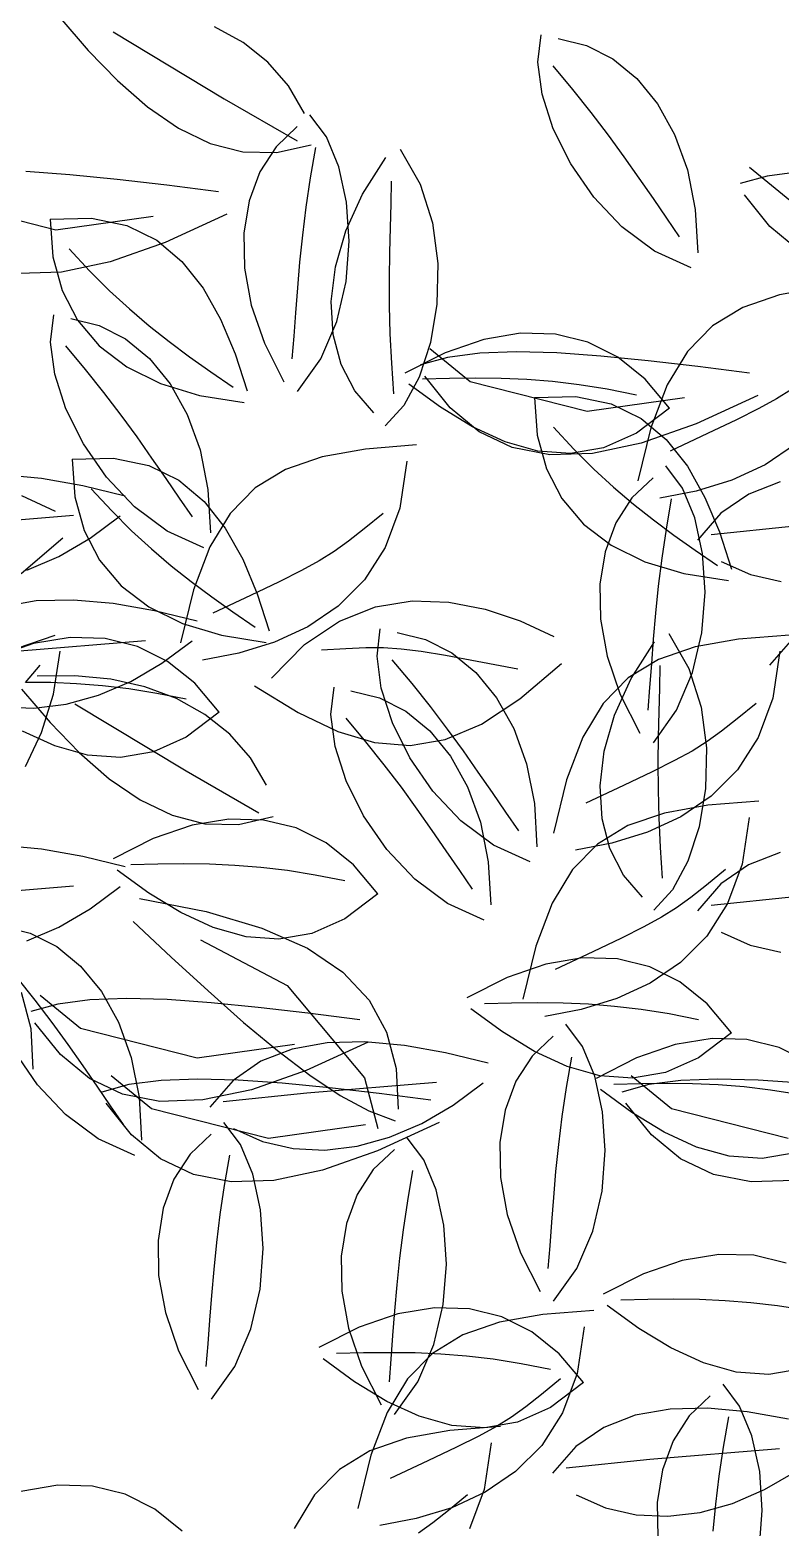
# Model space of a CAD drawing. Header units: millimetres. Extents: x 284148 to 331264, y 78716 to 101523.
# Drawn here: x 316208.5 to 316398.7, y 85435.3 to 85815.1 of the extents above; entities that cross this region are included whole.
import ezdxf

# ---------------------------------------------------------------- set-up
doc = ezdxf.new("R2010")
doc.units = ezdxf.units.MM

# ---------------------------------------------------------------- blocks, each defined once
blk = doc.blocks.new('A$C4D901EEA')
for p, q in [((499.2, 1201.21), (506.38, 1192.79)), ((512.7, 1197.54), (540.89, 1180.51)), ((545.66, 1194.84), (538.43, 1198.83)), ((620.41, 1189.81), (621.2, 1196.78)), ((506.38, 1192.79), (513.78, 1185.15)), ((551.96, 1189.84), (545.66, 1194.84)), ((625.5, 1195.82), (632.7, 1194.09)), ((632.7, 1194.09), (639.41, 1190.67)), ((557.21, 1183.84), (551.96, 1189.84)), ((621.49, 1181.69), (620.41, 1189.81)), ((624.18, 1188.88), (629.2, 1182.92)), ((639.41, 1190.67), (645.47, 1185.67)), ((513.78, 1185.15), (521.41, 1178.51)), ((645.47, 1185.67), (650.74, 1179.23)), ((561.26, 1176.85), (557.21, 1183.84)), ((624.31, 1172.95), (621.49, 1181.69)), ((629.2, 1182.92), (633.86, 1177.07)), ((521.41, 1178.51), (529.25, 1173.12)), ((540.89, 1180.51), (559.37, 1169.86)), ((650.74, 1179.23), (655.07, 1171.47)), ((566.79, 1170.85), (562.6, 1176.48)), ((633.86, 1177.07), (638.19, 1171.35)), ((529.25, 1173.12), (537.32, 1169.23)), ((559.36, 1173.49), (554.01, 1168.38)), ((569.93, 1163.29), (566.79, 1170.85)), ((628.71, 1164.08), (624.31, 1172.95)), ((638.19, 1171.35), (642.23, 1165.79)), ((655.07, 1171.47), (658.31, 1162.51)), ((537.32, 1169.23), (545.62, 1167.07)), ((545.62, 1167.07), (554.15, 1166.88)), ((554.01, 1168.38), (549.93, 1162.05)), ((554.15, 1166.88), (562.92, 1168.9)), ((563.99, 1168.15), (562.65, 1160.47)), ((585.51, 1167.76), (590.55, 1158.9)), ((571.89, 1154.31), (569.93, 1163.29)), ((575.94, 1156.37), (581.87, 1165.63)), ((634.54, 1155.61), (628.71, 1164.08)), ((642.23, 1165.79), (646.01, 1160.41)), ((658.31, 1162.51), (660.31, 1152.48)), ((684.31, 1154.76), (674.07, 1163.14)), ((501.75, 1161.28), (490.57, 1162.06)), ((513.7, 1160.1), (501.75, 1161.28)), ((526.29, 1158.62), (513.7, 1160.1)), ((539.42, 1156.94), (526.29, 1158.62)), ((549.93, 1162.05), (547.2, 1154.68)), ((562.65, 1160.47), (561.56, 1153.08)), ((583.17, 1153.88), (583.29, 1159.62)), ((590.55, 1158.9), (593.65, 1149.06)), ((646.01, 1160.41), (649.59, 1155.22)), ((678.56, 1160.91), (671.69, 1159.02)), ((686.69, 1161.98), (678.56, 1160.91)), ((498.22, 1147.22), (468.62, 1154.76)), ((571.69, 1147.07), (575.94, 1156.37)), ((641.67, 1148.03), (634.54, 1155.61)), ((649.59, 1155.22), (652.99, 1150.26)), ((679.22, 1148.12), (672.75, 1156.2)), ((541.54, 1151.3), (525.87, 1144.06)), ((547.2, 1154.68), (545.88, 1146.46)), ((561.56, 1153.08), (560.69, 1145.96)), ((572.54, 1144.43), (571.89, 1154.31)), ((583.02, 1147.86), (583.17, 1153.88)), ((660.31, 1152.48), (660.92, 1141.5)), ((496.74, 1150), (507.2, 1150.26)), ((496.74, 1150), (497.43, 1140.45)), ((522.88, 1150.71), (498.22, 1147.22)), ((507.2, 1150.26), (516.15, 1148.39)), ((516.15, 1148.39), (523.76, 1144.65)), ((582.89, 1141.57), (583.02, 1147.86)), ((593.65, 1149.06), (595, 1138.75)), ((649.95, 1141.87), (641.67, 1148.03)), ((652.99, 1150.26), (656.25, 1145.54)), ((686.56, 1142.07), (679.22, 1148.12)), ((525.87, 1144.06), (511.95, 1139.18)), ((523.76, 1144.65), (530.17, 1139.28)), ((545.88, 1146.46), (546.04, 1137.58)), ((560.69, 1145.96), (559.99, 1139.12)), ((569.07, 1137.91), (571.69, 1147.07)), ((571.75, 1134.17), (572.54, 1144.43)), ((497.43, 1140.45), (499.76, 1131.88)), ((501.55, 1142.45), (506.74, 1136.87)), ((582.8, 1134.99), (582.89, 1141.57)), ((659.23, 1137.64), (649.95, 1141.87)), ((499.63, 1136.59), (488.78, 1136.25)), ((511.95, 1139.18), (499.63, 1136.59)), ((506.74, 1136.87), (511.81, 1131.82)), ((530.17, 1139.28), (535.52, 1132.53)), ((546.04, 1137.58), (547.74, 1128.2)), ((559.99, 1139.12), (559.42, 1132.56)), ((568.03, 1129.08), (569.07, 1137.91)), ((595, 1138.75), (594.77, 1128.46)), ((535.52, 1132.53), (539.97, 1124.64)), ((559.42, 1132.56), (558.93, 1126.28)), ((569.39, 1124.04), (571.75, 1134.17)), ((582.82, 1128.11), (582.8, 1134.99)), ((692.62, 1132.79), (681.63, 1130.82)), ((499.76, 1131.88), (503.69, 1124.34)), ((511.81, 1131.82), (516.82, 1127.22)), ((547.74, 1128.2), (551.05, 1118.52)), ((568.53, 1120.77), (568.03, 1129.08)), ((582.98, 1120.94), (582.82, 1128.11)), ((594.77, 1128.46), (593.14, 1118.69)), ((681.63, 1130.82), (672.38, 1127.62)), ((496.86, 1118.77), (497.66, 1125.74)), ((501.95, 1124.78), (509.16, 1123.05)), ((503.69, 1124.34), (509.19, 1117.88)), ((516.82, 1127.22), (521.83, 1122.96)), ((539.97, 1124.64), (543.65, 1115.86)), ((558.93, 1126.28), (558.49, 1120.28)), ((672.38, 1127.62), (664.67, 1122.93)), ((509.16, 1123.05), (515.86, 1119.63)), ((521.83, 1122.96), (526.9, 1118.94)), ((565.33, 1114.56), (569.39, 1124.04)), ((570.52, 1113.17), (568.53, 1120.77)), ((583.33, 1113.48), (582.98, 1120.94)), ((616.02, 1121.05), (606.67, 1119.49)), ((624.84, 1120.82), (616.02, 1121.05)), ((633.08, 1118.79), (624.84, 1120.82)), ((664.67, 1122.93), (658.34, 1116.46)), ((497.95, 1110.65), (496.86, 1118.77)), ((500.64, 1117.84), (505.66, 1111.88)), ((509.19, 1117.88), (516.2, 1112.52)), ((515.86, 1119.63), (521.92, 1114.63)), ((526.9, 1118.94), (532.11, 1115.08)), ((551.05, 1118.52), (556.03, 1108.72)), ((558.49, 1120.28), (558.04, 1114.56)), ((593.14, 1118.69), (590.3, 1109.95)), ((603.27, 1108.76), (593.03, 1117.14)), ((606.67, 1119.49), (596.87, 1116.12)), ((640.69, 1114.98), (633.08, 1118.79)), ((521.92, 1114.63), (527.19, 1108.19)), ((532.11, 1115.08), (537.51, 1111.26)), ((543.65, 1115.86), (546.72, 1106.43)), ((559.43, 1106.24), (565.33, 1114.56)), ((573.95, 1106.47), (570.52, 1113.17)), ((583.91, 1105.7), (583.33, 1113.48)), ((596.87, 1116.12), (586.66, 1110.94)), ((597.52, 1114.91), (590.65, 1113.02)), ((605.66, 1115.98), (597.52, 1114.91)), ((614.93, 1116.32), (605.66, 1115.98)), ((625.21, 1116.06), (614.93, 1116.32)), ((636.39, 1115.28), (625.21, 1116.06)), ((648.34, 1114.1), (636.39, 1115.28)), ((647.59, 1109.41), (640.69, 1114.98)), ((660.94, 1112.62), (648.34, 1114.1)), ((658.34, 1116.46), (653.19, 1107.93)), ((500.76, 1101.91), (497.95, 1110.65)), ((505.66, 1111.88), (510.31, 1106.03)), ((516.2, 1112.52), (524.69, 1108.31)), ((537.51, 1111.26), (543.16, 1107.4)), ((590.3, 1109.95), (586.43, 1102.74)), ((598.01, 1109.59), (591.16, 1109.42)), ((598.18, 1102.12), (591.71, 1110.2)), ((604.62, 1109.66), (598.01, 1109.59)), ((611.11, 1109.58), (604.62, 1109.66)), ((617.57, 1109.3), (611.11, 1109.58)), ((624.13, 1108.78), (617.57, 1109.3)), ((653.75, 1102.06), (647.59, 1109.41)), ((674.07, 1110.94), (660.94, 1112.62)), ((510.31, 1106.03), (514.64, 1100.31)), ((524.69, 1108.31), (534.61, 1105.3)), ((527.19, 1108.19), (531.52, 1100.43)), ((578.78, 1100.85), (573.95, 1106.47)), ((595.73, 1102.27), (587.72, 1108.12)), ((632.87, 1101.22), (603.27, 1108.76)), ((630.88, 1107.98), (624.13, 1108.78)), ((637.94, 1106.86), (630.88, 1107.98)), ((645.42, 1105.37), (637.94, 1106.86)), ((653.19, 1107.93), (649.06, 1097.07)), ((684.7, 1106.78), (680.9, 1104.4)), ((505.16, 1093.04), (500.76, 1101.91)), ((534.61, 1105.3), (545.93, 1103.52)), ((586.43, 1102.74), (581.7, 1097.56)), ((603.85, 1097.31), (595.73, 1102.27)), ((605.52, 1096.07), (598.18, 1102.12)), ((619.53, 1104.78), (629.98, 1105.03)), ((619.53, 1104.78), (620.21, 1095.22)), ((629.98, 1105.03), (638.94, 1103.17)), ((657.53, 1104.71), (632.87, 1101.22)), ((638.94, 1103.17), (646.55, 1099.43)), ((653.75, 1102.06), (645.42, 1095.73)), ((676.19, 1105.3), (660.52, 1098.06)), ((676.43, 1101.94), (670.78, 1099.11)), ((680.9, 1104.4), (676.43, 1101.94)), ((514.64, 1100.31), (518.68, 1094.75)), ((531.52, 1100.43), (534.76, 1091.47)), ((646.55, 1099.43), (652.96, 1094.06)), ((660.52, 1098.06), (646.6, 1093.18)), ((670.78, 1099.11), (663.44, 1095.62)), ((518.68, 1094.75), (522.47, 1089.37)), ((612.08, 1093.52), (603.85, 1097.31)), ((613.89, 1092.09), (605.52, 1096.07)), ((620.21, 1095.22), (622.55, 1086.66)), ((624.34, 1097.22), (629.53, 1091.64)), ((645.42, 1095.73), (637.06, 1092)), ((649.06, 1097.07), (645.76, 1083.58)), ((652.96, 1094.06), (658.31, 1087.31)), ((663.44, 1095.62), (653.92, 1091.17)), ((511, 1084.57), (505.16, 1093.04)), ((534.76, 1091.47), (536.76, 1081.44)), ((576.69, 1091.68), (565.7, 1089.71)), ((589.59, 1092.71), (576.69, 1091.68)), ((620.37, 1091.18), (612.08, 1093.52)), ((623.43, 1090.25), (613.89, 1092.09)), ((628.7, 1090.58), (620.37, 1091.18)), ((634.28, 1090.59), (623.43, 1090.25)), ((637.06, 1092), (628.7, 1090.58)), ((629.53, 1091.64), (634.6, 1086.6)), ((646.6, 1093.18), (634.28, 1090.59)), ((685.72, 1092.92), (678.02, 1087.7)), ((502.33, 1089.12), (512.79, 1089.37)), ((502.33, 1089.12), (503.02, 1079.56)), ((512.79, 1089.37), (521.75, 1087.51)), ((521.75, 1087.51), (529.36, 1083.77)), ((522.47, 1089.37), (526.04, 1084.18)), ((556.44, 1086.52), (548.73, 1081.83)), ((565.7, 1089.71), (556.44, 1086.52)), ((587.21, 1088.59), (585.41, 1076.72)), ((622.55, 1086.66), (626.48, 1079.12)), ((634.6, 1086.6), (639.6, 1081.99)), ((657.02, 1081.75), (652.83, 1087.38)), ((658.31, 1087.31), (662.75, 1079.42)), ((678.02, 1087.7), (669.54, 1083.77)), ((494.56, 1084.2), (484.49, 1085.12)), ((505.03, 1082.34), (494.56, 1084.2)), ((518.13, 1076.99), (511, 1084.57)), ((526.04, 1084.18), (529.44, 1079.22)), ((529.36, 1083.77), (535.76, 1078.4)), ((649.6, 1084.39), (644.24, 1079.28)), ((669.54, 1083.77), (660.55, 1081)), ((681.84, 1083.32), (673.85, 1080.22)), ((489.48, 1079.9), (497.99, 1075.93)), ((503.02, 1079.56), (505.35, 1071)), ((515.78, 1079.72), (505.03, 1082.34)), ((507.15, 1081.56), (512.34, 1075.98)), ((529.44, 1079.22), (532.71, 1074.5)), ((536.76, 1081.44), (537.38, 1070.46)), ((548.73, 1081.83), (542.4, 1075.36)), ((626.48, 1079.12), (631.98, 1072.65)), ((639.6, 1081.99), (644.61, 1077.73)), ((644.24, 1079.28), (640.16, 1072.95)), ((660.55, 1081), (651.33, 1079.24)), ((654.22, 1079.06), (652.88, 1071.38)), ((660.16, 1074.19), (657.02, 1081.75)), ((662.75, 1079.42), (666.44, 1070.64)), ((673.85, 1080.22), (666.82, 1075.37)), ((512.34, 1075.98), (517.4, 1070.93)), ((526.41, 1070.83), (518.13, 1076.99)), ((535.76, 1078.4), (541.11, 1071.64)), ((542.4, 1075.36), (537.26, 1066.83)), ((581.17, 1075.36), (576.36, 1071.42)), ((585.41, 1076.72), (581.72, 1066.74)), ((644.61, 1077.73), (649.69, 1073.72)), ((666.82, 1075.37), (660.9, 1068.6)), ((502.69, 1074.79), (469.87, 1072.09)), ((506.9, 1069.06), (514.52, 1074.73)), ((541.11, 1071.64), (545.56, 1063.76)), ((576.36, 1071.42), (572.39, 1068.29)), ((631.98, 1072.65), (638.99, 1067.29)), ((640.16, 1072.95), (637.43, 1065.59)), ((649.69, 1073.72), (654.9, 1069.85)), ((652.88, 1071.38), (651.79, 1063.98)), ((662.12, 1065.22), (660.16, 1074.19)), ((685.56, 1072.09), (664.35, 1069.9)), ((489.38, 1060.14), (499.96, 1069.14)), ((498.96, 1064.44), (506.9, 1069.06)), ((505.35, 1071), (509.29, 1063.46)), ((517.4, 1070.93), (522.41, 1066.33)), ((535.68, 1066.6), (526.41, 1070.83)), ((572.39, 1068.29), (568.76, 1065.68)), ((654.9, 1069.85), (660.3, 1066.04)), ((666.44, 1070.64), (669.51, 1061.21)), ((490.82, 1060.96), (498.96, 1064.44)), ((522.41, 1066.33), (527.42, 1062.07)), ((537.26, 1066.83), (533.12, 1055.96)), ((545.56, 1063.76), (549.24, 1054.97)), ((568.76, 1065.68), (564.96, 1063.29)), ((581.72, 1066.74), (576.42, 1058.48)), ((637.43, 1065.59), (636.11, 1057.37)), ((638.99, 1067.29), (647.48, 1063.09)), ((651.79, 1063.98), (650.92, 1056.86)), ((660.3, 1066.04), (665.95, 1062.17)), ((662.77, 1055.34), (662.12, 1065.22)), ((509.29, 1063.46), (514.78, 1056.99)), ((527.42, 1062.07), (532.5, 1058.06)), ((560.49, 1060.84), (554.84, 1058.01)), ((564.96, 1063.29), (560.49, 1060.84)), ((647.48, 1063.09), (657.4, 1060.08)), ((657.4, 1060.08), (668.72, 1058.3)), ((666.9, 1063.13), (674.28, 1059.83)), ((674.28, 1059.83), (682.05, 1058.04)), ((514.78, 1056.99), (521.8, 1051.63)), ((533.12, 1055.96), (529.82, 1042.48)), ((532.5, 1058.06), (537.7, 1054.19)), ((554.84, 1058.01), (547.51, 1054.52)), ((576.42, 1058.48), (569.78, 1051.82)), ((636.11, 1057.37), (636.27, 1048.48)), ((650.92, 1056.86), (650.22, 1050.03)), ((493.18, 1053.15), (484.36, 1051.58)), ((502.69, 1053.38), (493.18, 1053.15)), ((512.76, 1052.46), (502.69, 1053.38)), ((523.24, 1050.6), (512.76, 1052.46)), ((537.7, 1054.19), (543.1, 1050.38)), ((547.51, 1054.52), (537.98, 1050.06)), ((549.24, 1054.97), (552.31, 1045.55)), ((579.24, 1051.61), (588.52, 1053.13)), ((588.52, 1053.13), (597.82, 1052.86)), ((597.82, 1052.86), (606.99, 1051.07)), ((661.98, 1045.08), (662.77, 1055.34)), ((521.8, 1051.63), (530.28, 1047.43)), ((533.99, 1047.98), (523.24, 1050.6)), ((543.1, 1050.38), (548.76, 1046.51)), ((569.78, 1051.82), (562.08, 1046.59)), ((570.11, 1048.03), (579.24, 1051.61)), ((606.99, 1051.07), (615.9, 1048.06)), ((636.27, 1048.48), (637.97, 1039.11)), ((650.22, 1050.03), (649.65, 1043.47)), ((530.28, 1047.43), (540.21, 1044.42)), ((562.08, 1046.59), (553.6, 1042.67)), ((561.27, 1042.09), (570.11, 1048.03)), ((579.61, 1039.1), (580.4, 1046.07)), ((584.7, 1045.11), (591.9, 1043.38)), ((615.9, 1048.06), (624.41, 1044.09)), ((653.63, 1044.9), (658.67, 1036.03)), ((659.62, 1034.95), (661.98, 1045.08)), ((492.52, 1042.32), (482.71, 1038.95)), ((520.89, 1043.05), (488.07, 1040.35)), ((497.96, 1044.4), (488.31, 1041.1)), ((501.86, 1043.88), (492.52, 1042.32)), ((510.69, 1043.65), (501.86, 1043.88)), ((518.93, 1041.62), (510.69, 1043.65)), ((526.53, 1037.82), (518.93, 1041.62)), ((525.1, 1037.32), (532.72, 1042.99)), ((540.21, 1044.42), (551.52, 1042.64)), ((553.6, 1042.67), (544.61, 1039.9)), ((552.86, 1033.52), (561.27, 1042.09)), ((565.5, 1040.71), (571.71, 1041.09)), ((571.71, 1041.09), (576.76, 1041.31)), ((576.76, 1041.31), (581.23, 1041.3)), ((581.23, 1041.3), (585.7, 1041.01)), ((585.7, 1041.01), (590.77, 1040.38)), ((591.9, 1043.38), (598.61, 1039.96)), ((644.07, 1033.5), (650, 1042.76)), ((649.65, 1043.47), (649.16, 1037.19)), ((660.26, 1041.49), (651, 1038.3)), ((671.25, 1043.46), (660.26, 1041.49)), ((684.15, 1044.49), (671.25, 1043.46)), ((685.02, 1043.63), (679.1, 1036.86)), ((497.56, 1029.53), (499.26, 1040.39)), ((517.17, 1032.7), (525.1, 1037.32)), ((533.44, 1032.24), (526.53, 1037.82)), ((544.61, 1039.9), (535.39, 1038.13)), ((580.69, 1030.98), (579.61, 1039.1)), ((583.38, 1038.17), (588.4, 1032.21)), ((590.77, 1040.38), (597, 1039.36)), ((597, 1039.36), (604.99, 1037.9)), ((598.61, 1039.96), (604.67, 1034.96)), ((604.99, 1037.9), (615.33, 1035.93)), ((615.81, 1028.3), (626.38, 1037.3)), ((637.97, 1039.11), (641.28, 1029.43)), ((651, 1038.3), (643.29, 1033.61)), ((649.16, 1037.19), (648.72, 1031.19)), ((681.77, 1040.37), (679.97, 1028.51)), ((490.5, 1032.46), (494.21, 1036.83)), ((502.97, 1034.17), (493.47, 1034.03)), ((512.11, 1033.27), (502.97, 1034.17)), ((520.75, 1031.32), (512.11, 1033.27)), ((604.67, 1034.96), (609.94, 1028.52)), ((643.29, 1033.61), (636.96, 1027.14)), ((639.81, 1024.2), (644.07, 1033.5)), ((651.3, 1031.01), (651.42, 1036.75)), ((655.56, 1025.46), (659.62, 1034.95)), ((658.67, 1036.03), (661.77, 1026.19)), ((489.52, 1030.73), (496.71, 1022.31)), ((496.95, 1032.41), (490.47, 1032.49)), ((494.58, 1019.74), (497.56, 1029.53)), ((503.42, 1032.13), (496.95, 1032.41)), ((509.98, 1031.61), (503.42, 1032.13)), ((509.02, 1029.22), (517.17, 1032.7)), ((516.73, 1030.81), (509.98, 1031.61)), ((523.79, 1029.69), (516.73, 1030.81)), ((528.75, 1028.35), (520.75, 1031.32)), ((531.26, 1028.2), (523.79, 1029.69)), ((539.59, 1024.89), (533.44, 1032.24)), ((548.52, 1031.58), (559.58, 1024.86)), ((567.92, 1024.32), (568.72, 1031.29)), ((573.01, 1030.33), (580.21, 1028.6)), ((583.51, 1022.24), (580.69, 1030.98)), ((588.4, 1032.21), (593.06, 1026.36)), ((641.28, 1029.43), (646.26, 1019.63)), ((648.72, 1031.19), (648.27, 1025.47)), ((651.14, 1025), (651.3, 1031.01)), ((484.56, 1026.3), (492.6, 1025.94)), ((492.6, 1025.94), (500.79, 1026.94)), ((500.79, 1026.94), (509.02, 1029.22)), ((503.03, 1027.06), (531.22, 1010.03)), ((535.98, 1024.36), (528.75, 1028.35)), ((580.21, 1028.6), (586.92, 1025.18)), ((593.06, 1026.36), (597.39, 1020.64)), ((606.09, 1021.92), (615.81, 1028.3)), ((609.94, 1028.52), (614.27, 1020.76)), ((636.96, 1027.14), (631.82, 1018.61)), ((661.77, 1026.19), (663.12, 1015.88)), ((675.73, 1027.14), (670.92, 1023.2)), ((679.97, 1028.51), (676.28, 1018.52)), ((496.71, 1022.31), (504.11, 1014.67)), ((539.59, 1024.89), (531.26, 1018.56)), ((542.29, 1019.37), (535.98, 1024.36)), ((559.58, 1024.86), (569.64, 1020.02)), ((569, 1016.2), (567.92, 1024.32)), ((571.69, 1023.39), (576.71, 1017.43)), ((587.91, 1013.37), (583.51, 1022.24)), ((586.92, 1025.18), (592.98, 1020.18)), ((596.93, 1018.01), (606.09, 1021.92)), ((637.19, 1015.04), (639.81, 1024.2)), ((649.67, 1017.14), (655.56, 1025.46)), ((651.01, 1018.7), (651.14, 1025)), ((670.92, 1023.2), (666.95, 1020.07)), ((497.92, 1016.35), (489.7, 1020.14)), ((490.47, 1011.15), (494.58, 1019.74)), ((531.26, 1018.56), (522.91, 1014.83)), ((547.54, 1013.36), (542.29, 1019.37)), ((569.64, 1020.02), (579.01, 1017.19)), ((588.01, 1016.48), (596.93, 1018.01)), ((592.98, 1020.18), (598.25, 1013.74)), ((597.39, 1020.64), (601.43, 1015.08)), ((614.27, 1020.76), (617.51, 1011.8)), ((631.82, 1018.61), (627.68, 1007.74)), ((650.93, 1012.12), (651.01, 1018.7)), ((666.95, 1020.07), (663.32, 1017.46)), ((676.28, 1018.52), (670.98, 1010.26)), ((506.21, 1014.01), (497.92, 1016.35)), ((504.11, 1014.67), (511.73, 1008.03)), ((522.91, 1014.83), (514.55, 1013.41)), ((571.82, 1007.46), (569, 1016.2)), ((576.71, 1017.43), (581.37, 1011.58)), ((579.01, 1017.19), (588.01, 1016.48)), ((601.43, 1015.08), (605.21, 1009.7)), ((636.16, 1006.21), (637.19, 1015.04)), ((659.52, 1015.07), (655.05, 1012.62)), ((663.32, 1017.46), (659.52, 1015.07)), ((663.12, 1015.88), (662.89, 1005.59)), ((514.55, 1013.41), (506.21, 1014.01)), ((551.59, 1006.37), (547.54, 1013.36)), ((581.37, 1011.58), (585.7, 1005.86)), ((593.74, 1004.9), (587.91, 1013.37)), ((598.25, 1013.74), (602.58, 1005.97)), ((617.51, 1011.8), (619.51, 1001.77)), ((655.05, 1012.62), (649.4, 1009.79)), ((650.94, 1005.25), (650.93, 1012.12)), ((511.73, 1008.03), (519.58, 1002.65)), ((531.22, 1010.03), (549.69, 999.39)), ((576.22, 998.59), (571.82, 1007.46)), ((605.21, 1009.7), (608.79, 1004.51)), ((627.68, 1007.74), (624.38, 994.26)), ((649.4, 1009.79), (642.07, 1006.3)), ((670.98, 1010.26), (664.34, 1003.6)), ((585.7, 1005.86), (589.74, 1000.3)), ((600.88, 997.32), (593.74, 1004.9)), ((602.58, 1005.97), (605.82, 997.01)), ((608.79, 1004.51), (612.19, 999.55)), ((642.07, 1006.3), (632.54, 1001.85)), ((636.66, 997.9), (636.16, 1006.21)), ((651.11, 998.08), (650.94, 1005.25)), ((664.34, 1003.6), (656.64, 998.38)), ((662.89, 1005.59), (661.26, 995.83)), ((519.58, 1002.65), (527.65, 998.75)), ((589.74, 1000.3), (593.53, 994.92)), ((612.19, 999.55), (615.45, 994.83)), ((619.51, 1001.77), (620.12, 990.79)), ((652.48, 999.32), (643.23, 996.13)), ((663.47, 1001.29), (652.48, 999.32)), ((676.38, 1002.32), (663.47, 1001.29)), ((532.71, 996.24), (522.9, 992.87)), ((527.65, 998.75), (535.95, 996.59)), ((542.05, 997.8), (532.71, 996.24)), ((535.95, 996.59), (544.48, 996.4)), ((550.87, 997.56), (542.05, 997.8)), ((544.48, 996.4), (553.25, 998.42)), ((559.11, 995.54), (550.87, 997.56)), ((566.72, 991.73), (559.11, 995.54)), ((582.06, 990.11), (576.22, 998.59)), ((609.15, 991.16), (600.88, 997.32)), ((605.82, 997.01), (607.82, 986.98)), ((643.23, 996.13), (635.52, 991.44)), ((638.64, 990.3), (636.66, 997.9)), ((656.64, 998.38), (648.16, 994.45)), ((651.46, 990.61), (651.11, 998.08)), ((661.26, 995.83), (658.42, 987.09)), ((673.99, 998.2), (672.19, 986.33)), ((522.9, 992.87), (512.69, 987.69)), ((573.63, 986.15), (566.72, 991.73)), ((593.53, 994.92), (597.1, 989.73)), ((635.52, 991.44), (629.19, 984.97)), ((639.17, 991.68), (629.95, 989.91)), ((648.16, 994.45), (639.17, 991.68)), ((494.52, 990.16), (484.46, 991.08)), ((505, 988.3), (494.52, 990.16)), ((515.75, 985.69), (505, 988.3)), ((589.19, 982.54), (582.06, 990.11)), ((597.1, 989.73), (600.5, 984.77)), ((618.43, 986.93), (609.15, 991.16)), ((642.07, 983.6), (638.64, 990.3)), ((652.03, 982.84), (651.46, 990.61)), ((681.81, 989.28), (673.81, 986.18)), ((521.76, 979.02), (513.75, 984.87)), ((524.04, 986.34), (517.2, 986.16)), ((530.65, 986.41), (524.04, 986.34)), ((537.14, 986.33), (530.65, 986.41)), ((543.6, 986.05), (537.14, 986.33)), ((550.16, 985.53), (543.6, 986.05)), ((556.91, 984.73), (550.16, 985.53)), ((563.97, 983.6), (556.91, 984.73)), ((579.78, 978.81), (573.63, 986.15)), ((600.5, 984.77), (603.76, 980.05)), ((607.82, 986.98), (608.43, 976.01)), ((629.19, 984.97), (624.04, 976.44)), ((658.42, 987.09), (654.55, 979.88)), ((667.96, 984.97), (663.15, 981.02)), ((673.81, 986.18), (666.79, 981.34)), ((672.19, 986.33), (668.5, 976.34)), ((502.65, 980.75), (469.83, 978.05)), ((506.87, 975.02), (514.48, 980.7)), ((571.45, 982.12), (563.97, 983.6)), ((597.46, 976.38), (589.19, 982.54)), ((646.9, 977.98), (642.07, 983.6)), ((663.15, 981.02), (659.18, 977.89)), ((666.79, 981.34), (660.86, 974.56)), ((519.36, 977.63), (536.3, 974.32)), ((529.89, 974.06), (521.76, 979.02)), ((579.78, 978.81), (571.45, 972.48)), ((606.74, 972.15), (597.46, 976.38)), ((624.04, 976.44), (619.91, 965.57)), ((654.55, 979.88), (649.82, 974.69)), ((659.18, 977.89), (655.55, 975.28)), ((668.5, 976.34), (663.2, 968.09)), ((685.52, 978.05), (664.31, 975.86)), ((498.93, 970.41), (506.87, 975.02)), ((538.11, 970.27), (529.89, 974.06)), ((536.3, 974.32), (550.45, 970.12)), ((571.45, 972.48), (563.1, 968.75)), ((651.75, 972.9), (647.28, 970.44)), ((655.55, 975.28), (651.75, 972.9)), ((484.49, 970.62), (491.69, 968.89)), ((490.79, 966.92), (498.93, 970.41)), ((491.69, 968.89), (498.4, 965.47)), ((517.78, 971.81), (527.44, 962.77)), ((546.4, 967.93), (538.11, 970.27)), ((550.45, 970.12), (561.95, 965.01)), ((563.1, 968.75), (554.74, 967.32)), ((647.28, 970.44), (641.63, 967.62)), ((666.86, 969.09), (674.24, 965.79)), ((498.4, 965.47), (504.46, 960.47)), ((534.84, 967.18), (556.87, 955.57)), ((554.74, 967.32), (546.4, 967.93)), ((561.95, 965.01), (570.95, 958.93)), ((619.91, 965.57), (616.6, 952.08)), ((641.63, 967.62), (634.29, 964.12)), ((663.2, 968.09), (656.57, 961.42)), ((674.24, 965.79), (682.01, 964)), ((527.44, 962.77), (536.78, 954.19)), ((622.38, 961), (612.57, 957.63)), ((631.72, 962.56), (622.38, 961)), ((634.29, 964.12), (624.76, 959.67)), ((640.54, 962.33), (631.72, 962.56)), ((648.78, 960.3), (640.54, 962.33)), ((656.57, 961.42), (648.87, 956.2)), ((488.19, 957.72), (492.85, 951.87)), ((504.46, 960.47), (509.73, 954.03)), ((570.95, 958.93), (577.6, 951.85)), ((612.57, 957.63), (602.36, 952.45)), ((656.39, 956.5), (648.78, 960.3)), ((489.42, 953.89), (491.83, 944.68)), ((509.73, 954.03), (514.06, 946.26)), ((536.78, 954.19), (545.78, 946.23)), ((556.87, 955.57), (576.45, 932.13)), ((648.87, 956.2), (640.39, 952.28)), ((663.3, 950.92), (656.39, 956.5)), ((498.69, 950.84), (491.81, 948.95)), ((492.85, 951.87), (497.18, 946.15)), ((504.44, 944.69), (494.19, 953.07)), ((506.82, 951.91), (498.69, 950.84)), ((516.09, 952.26), (506.82, 951.91)), ((526.38, 951.99), (516.09, 952.26)), ((537.56, 951.21), (526.38, 951.99)), ((549.51, 950.03), (537.56, 951.21)), ((562.11, 948.55), (549.51, 950.03)), ((577.6, 951.85), (582.05, 943.73)), ((611.43, 943.78), (603.42, 949.63)), ((613.71, 951.11), (606.87, 950.93)), ((620.32, 951.17), (613.71, 951.11)), ((626.81, 951.09), (620.32, 951.17)), ((633.27, 950.81), (626.81, 951.09)), ((640.39, 952.28), (631.4, 949.5)), ((639.83, 950.29), (633.27, 950.81)), ((646.58, 949.49), (639.83, 950.29)), ((669.45, 943.57), (663.3, 950.92)), ((499.34, 938.06), (492.88, 946.13)), ((497.18, 946.15), (501.22, 940.59)), ((514.06, 946.26), (517.3, 937.3)), ((545.78, 946.23), (554.39, 939.06)), ((575.23, 946.87), (562.11, 948.55)), ((631.4, 949.5), (622.18, 947.74)), ((653.64, 948.37), (646.58, 949.49)), ((661.12, 946.88), (653.64, 948.37)), ((491.83, 944.68), (492.34, 934.35)), ((534.03, 937.15), (504.44, 944.69)), ((582.05, 943.73), (584.46, 934.52)), ((619.56, 938.82), (611.43, 943.78)), ((624.27, 942.74), (618.92, 937.63)), ((631.7, 940.1), (627.51, 945.73)), ((664.55, 942.13), (655.2, 940.57)), ((669.45, 943.57), (661.12, 937.24)), ((673.37, 941.89), (664.55, 942.13)), ((493.53, 930.4), (487.7, 938.88)), ((501.22, 940.59), (505.01, 935.21)), ((558.69, 940.64), (534.03, 937.15)), ((558.14, 939.46), (550.14, 936.36)), ((554.39, 939.06), (562.57, 932.82)), ((566.96, 941.03), (558.14, 939.46)), ((577.36, 941.23), (561.68, 934)), ((576.47, 941.26), (566.96, 941.03)), ((586.54, 940.34), (576.47, 941.26)), ((597.01, 938.48), (586.54, 940.34)), ((607.76, 935.86), (597.01, 938.48)), ((627.78, 935.03), (619.56, 938.82)), ((634.84, 932.54), (631.7, 940.1)), ((655.2, 940.57), (645.4, 937.2)), ((681.61, 939.87), (673.37, 941.89)), ((689.22, 936.06), (681.61, 939.87)), ((506.68, 932), (499.34, 938.06)), ((505.01, 935.21), (508.58, 930.02)), ((517.3, 937.3), (519.3, 927.27)), ((550.14, 936.36), (543.11, 931.51)), ((584.46, 934.52), (584.97, 924.19)), ((618.92, 937.63), (614.84, 931.3)), ((628.9, 937.4), (627.56, 929.72)), ((636.07, 932.69), (627.78, 935.03)), ((645.4, 937.2), (635.18, 932.02)), ((661.12, 937.24), (652.76, 933.51)), ((515.05, 928.03), (506.68, 932)), ((522.47, 924.28), (512.23, 932.67)), ((524.85, 931.5), (516.72, 930.44)), ((534.12, 931.85), (524.85, 931.5)), ((544.41, 931.58), (534.12, 931.85)), ((543.11, 931.51), (537.19, 924.74)), ((555.59, 930.81), (544.41, 931.58)), ((561.68, 934), (547.76, 929.11)), ((567.54, 929.62), (555.59, 930.81)), ((594.67, 930.93), (561.85, 928.23)), ((562.57, 932.82), (570.29, 927.67)), ((576.45, 932.13), (579.84, 919.33)), ((598.88, 925.2), (606.5, 930.88)), ((614.84, 931.3), (612.11, 923.93)), ((636.8, 923.56), (634.84, 932.54)), ((644.41, 932.09), (636.07, 932.69)), ((646.54, 930.67), (639.69, 930.49)), ((654.3, 924.28), (644.05, 932.67)), ((652.76, 933.51), (644.41, 932.09)), ((653.15, 930.74), (646.54, 930.67)), ((656.68, 931.5), (648.54, 930.44)), ((659.63, 930.66), (653.15, 930.74)), ((665.95, 931.85), (656.68, 931.5)), ((666.1, 930.38), (659.63, 930.66)), ((676.24, 931.58), (665.95, 931.85)), ((687.42, 930.81), (676.24, 931.58)), ((500.67, 922.83), (493.53, 930.4)), ((508.58, 930.02), (511.98, 925.06)), ((516.72, 930.44), (509.84, 928.55)), ((524.59, 926.18), (515.05, 928.03)), ((519.3, 927.27), (519.91, 916.3)), ((547.76, 929.11), (535.45, 926.53)), ((561.85, 928.23), (540.64, 926.04)), ((580.14, 928.14), (567.54, 929.62)), ((570.29, 927.67), (577.51, 923.77)), ((593.26, 926.47), (580.14, 928.14)), ((627.56, 929.72), (626.47, 922.32)), ((644.25, 923.35), (636.25, 929.2)), ((648.54, 930.44), (641.67, 928.55)), ((672.66, 929.86), (666.1, 930.38)), ((679.41, 929.06), (672.66, 929.86)), ((686.47, 927.93), (679.41, 929.06)), ((517.37, 917.65), (510.91, 925.73)), ((511.98, 925.06), (515.24, 920.34)), ((552.06, 916.74), (522.47, 924.28)), ((535.45, 926.53), (524.59, 926.18)), ((577.51, 923.77), (584.18, 921.28)), ((590.94, 920.59), (598.88, 925.2)), ((612.11, 923.93), (610.79, 915.71)), ((637.45, 913.68), (636.8, 923.56)), ((649.2, 917.65), (642.73, 925.73)), ((652.38, 918.39), (644.25, 923.35)), ((683.89, 916.74), (654.3, 924.28)), ((508.94, 916.67), (500.67, 922.83)), ((545, 915.23), (540.81, 920.86)), ((543.19, 919.27), (550.57, 915.97)), ((576.72, 920.23), (552.06, 916.74)), ((595.39, 920.82), (579.71, 913.59)), ((582.8, 917.1), (590.94, 920.59)), ((626.47, 922.32), (625.6, 915.21)), ((518.22, 912.44), (508.94, 916.67)), ((524.71, 911.6), (517.37, 917.65)), ((537.58, 917.87), (532.22, 912.76)), ((550.57, 915.97), (558.34, 914.18)), ((574.57, 914.82), (582.8, 917.1)), ((591.44, 911.33), (587.25, 916.96)), ((610.79, 915.71), (610.95, 906.83)), ((656.54, 911.6), (649.2, 917.65)), ((660.6, 914.6), (652.38, 918.39)), ((532.22, 912.76), (528.14, 906.43)), ((542.2, 912.53), (540.86, 904.86)), ((548.14, 907.67), (545, 915.23)), ((558.34, 914.18), (566.38, 913.82)), ((579.71, 913.59), (565.79, 908.71)), ((566.38, 913.82), (574.57, 914.82)), ((584.01, 913.97), (578.66, 908.86)), ((625.6, 915.21), (624.9, 908.37)), ((636.66, 903.42), (637.45, 913.68)), ((668.9, 912.26), (660.6, 914.6)), ((677.23, 911.65), (668.9, 912.26)), ((685.59, 913.08), (677.23, 911.65)), ((533.08, 907.62), (524.71, 911.6)), ((565.79, 908.71), (553.48, 906.12)), ((578.66, 908.86), (574.58, 902.53)), ((588.64, 908.63), (587.3, 900.95)), ((594.58, 903.77), (591.44, 911.33)), ((624.9, 908.37), (624.33, 901.81)), ((664.91, 907.62), (656.54, 911.6)), ((528.14, 906.43), (525.41, 899.06)), ((542.62, 905.78), (533.08, 907.62)), ((540.86, 904.86), (539.77, 897.46)), ((553.48, 906.12), (542.62, 905.78)), ((550.1, 898.69), (548.14, 907.67)), ((610.95, 906.83), (612.65, 897.45)), ((674.45, 905.78), (664.91, 907.62)), ((685.31, 906.12), (674.45, 905.78)), ((574.58, 902.53), (571.85, 895.16)), ((587.3, 900.95), (586.21, 893.56)), ((596.54, 894.79), (594.58, 903.77)), ((624.33, 901.81), (623.84, 895.53)), ((634.3, 893.29), (636.66, 903.42)), ((525.41, 899.06), (524.09, 890.85)), ((539.77, 897.46), (538.9, 890.34)), ((550.75, 888.82), (550.1, 898.69)), ((612.65, 897.45), (615.96, 887.77)), ((571.85, 895.16), (570.53, 886.94)), ((586.21, 893.56), (585.34, 886.44)), ((597.19, 884.91), (596.54, 894.79)), ((623.84, 895.53), (623.4, 889.53)), ((630.24, 883.81), (634.3, 893.29)), ((524.09, 890.85), (524.25, 881.96)), ((538.9, 890.34), (538.2, 883.5)), ((549.96, 878.56), (550.75, 888.82)), ((623.4, 889.53), (622.95, 883.81)), ((570.53, 886.94), (570.69, 878.06)), ((585.34, 886.44), (584.64, 879.6)), ((615.96, 887.77), (620.94, 877.97)), ((656.95, 885.8), (647.14, 882.43)), ((666.29, 887.36), (656.95, 885.8)), ((675.12, 887.13), (666.29, 887.36)), ((683.36, 885.1), (675.12, 887.13)), ((524.25, 881.96), (525.95, 872.58)), ((538.2, 883.5), (537.63, 876.95)), ((596.4, 874.65), (597.19, 884.91)), ((624.34, 875.49), (630.24, 883.81)), ((647.14, 882.43), (636.93, 877.25)), ((547.6, 868.43), (549.96, 878.56)), ((570.69, 878.06), (572.39, 868.68)), ((584.64, 879.6), (584.07, 873.04)), ((537.63, 876.95), (537.14, 870.67)), ((594.22, 873.81), (584.88, 872.25)), ((594.04, 864.52), (596.4, 874.65)), ((603.04, 873.57), (594.22, 873.81)), ((646, 868.59), (637.99, 874.43)), ((648.29, 875.91), (641.44, 875.73)), ((654.9, 875.98), (648.29, 875.91)), ((661.38, 875.89), (654.9, 875.98)), ((667.85, 875.61), (661.38, 875.89)), ((674.4, 875.09), (667.85, 875.61)), ((681.16, 874.29), (674.4, 875.09)), ((688.22, 873.17), (681.16, 874.29)), ((525.95, 872.58), (529.26, 862.91)), ((537.14, 870.67), (536.7, 864.67)), ((584.88, 872.25), (575.07, 868.88)), ((584.07, 873.04), (583.58, 866.76)), ((610.66, 870.13), (601.4, 866.94)), ((611.29, 871.55), (603.04, 873.57)), ((621.65, 872.1), (610.66, 870.13)), ((618.89, 867.74), (611.29, 871.55)), ((634.55, 873.13), (621.65, 872.1)), ((543.54, 858.94), (547.6, 868.43)), ((575.07, 868.88), (564.86, 863.7)), ((572.39, 868.68), (575.7, 859)), ((583.58, 866.76), (583.14, 860.76)), ((601.4, 866.94), (593.69, 862.25)), ((625.8, 862.16), (618.89, 867.74)), ((632.17, 869.01), (630.37, 857.15)), ((654.13, 863.62), (646, 868.59)), ((529.26, 862.91), (534.24, 853.11)), ((536.7, 864.67), (536.25, 858.95)), ((576.21, 862.35), (569.37, 862.17)), ((582.83, 862.42), (576.21, 862.35)), ((589.31, 862.34), (582.83, 862.42)), ((593.69, 862.25), (587.36, 855.78)), ((595.78, 862.05), (589.31, 862.34)), ((589.98, 855.04), (594.04, 864.52)), ((662.35, 859.83), (654.13, 863.62)), ((537.64, 850.62), (543.54, 858.94)), ((573.93, 855.03), (565.92, 860.88)), ((575.7, 859), (580.68, 849.2)), ((583.14, 860.76), (582.69, 855.04)), ((602.33, 861.53), (595.78, 862.05)), ((609.09, 860.74), (602.33, 861.53)), ((616.15, 859.61), (609.09, 860.74)), ((623.62, 858.13), (616.15, 859.61)), ((631.95, 854.82), (625.8, 862.16)), ((670.64, 857.49), (662.35, 859.83)), ((582.06, 850.07), (573.93, 855.03)), ((587.36, 855.78), (582.22, 847.25)), ((584.08, 846.72), (589.98, 855.04)), ((626.13, 855.78), (621.32, 851.84)), ((631.95, 854.82), (623.62, 848.49)), ((630.37, 857.15), (626.68, 847.16)), ((678.98, 856.89), (670.64, 857.49)), ((687.34, 858.31), (678.98, 856.89)), ((621.32, 851.84), (617.35, 848.71)), ((664.11, 851.48), (658.75, 846.37)), ((671.54, 848.84), (667.34, 854.47)), ((582.22, 847.25), (578.08, 836.38)), ((590.28, 846.27), (582.06, 850.07)), ((617.35, 848.71), (613.72, 846.1)), ((623.62, 848.49), (615.27, 844.76)), ((626.68, 847.16), (621.38, 838.9)), ((653.91, 848.12), (645.08, 846.55)), ((663.42, 848.35), (653.91, 848.12)), ((673.49, 847.43), (663.42, 848.35)), ((674.68, 841.28), (671.54, 848.84)), ((683.96, 845.57), (673.49, 847.43)), ((598.57, 843.93), (590.28, 846.27)), ((610.96, 843.69), (598.06, 842.66)), ((606.91, 843.33), (598.57, 843.93)), ((609.92, 843.71), (605.45, 841.26)), ((615.27, 844.76), (606.91, 843.33)), ((613.72, 846.1), (609.92, 843.71)), ((637.09, 843.45), (630.06, 838.61)), ((645.08, 846.55), (637.09, 843.45)), ((658.75, 846.37), (654.68, 840.04)), ((668.74, 846.14), (667.39, 838.46)), ((587.07, 840.69), (577.81, 837.5)), ((598.06, 842.66), (587.07, 840.69)), ((605.45, 841.26), (599.8, 838.43)), ((608.58, 839.57), (606.78, 827.7)), ((654.68, 840.04), (651.95, 832.67)), ((676.64, 832.3), (674.68, 841.28)), ((577.81, 837.5), (570.1, 832.81)), ((578.08, 836.38), (574.78, 822.9)), ((599.8, 838.43), (592.47, 834.94)), ((621.38, 838.9), (614.74, 832.24)), ((630.06, 838.61), (624.14, 831.83)), ((681.62, 838.02), (648.8, 835.32)), ((667.39, 838.46), (666.31, 831.07)), ((570.1, 832.81), (563.77, 826.34)), ((592.47, 834.94), (582.94, 830.49)), ((614.74, 832.24), (607.04, 827.01)), ((648.8, 835.32), (627.59, 833.13)), ((651.95, 832.67), (650.63, 824.45)), ((677.29, 822.42), (676.64, 832.3)), ((677.89, 827.68), (685.83, 832.29)), ((498.65, 828.78), (489.31, 827.21)), ((507.47, 828.54), (498.65, 828.78)), ((515.72, 826.52), (507.47, 828.54)), ((666.31, 831.07), (665.44, 823.95)), ((523.32, 822.71), (515.72, 826.52)), ((563.77, 826.34), (558.63, 817.81)), ((602.54, 826.34), (597.73, 822.39)), ((607.04, 827.01), (598.56, 823.09)), ((606.78, 827.7), (603.09, 817.71)), ((630.14, 826.36), (637.52, 823.06)), ((650.63, 824.45), (650.78, 815.57)), ((669.75, 824.19), (677.89, 827.68)), ((530.23, 817.13), (523.32, 822.71)), ((598.56, 823.09), (589.57, 820.32)), ((597.73, 822.39), (593.76, 819.26)), ((637.52, 823.06), (645.29, 821.27)), ((645.29, 821.27), (653.33, 820.91)), ((653.33, 820.91), (661.52, 821.91)), ((661.52, 821.91), (669.75, 824.19)), ((665.44, 823.95), (664.74, 817.11)), ((676.5, 812.16), (677.29, 822.42)), ((589.57, 820.32), (580.35, 818.55)), ((593.76, 819.26), (590.13, 816.66))]:
    blk.add_line(p, q)

msp = doc.modelspace()

# ---------------------------------------------------------------- block references
msp.add_blockref('A$C4D901EEA', (315716.88, 84617.09))

doc.saveas('drawing.dxf')
